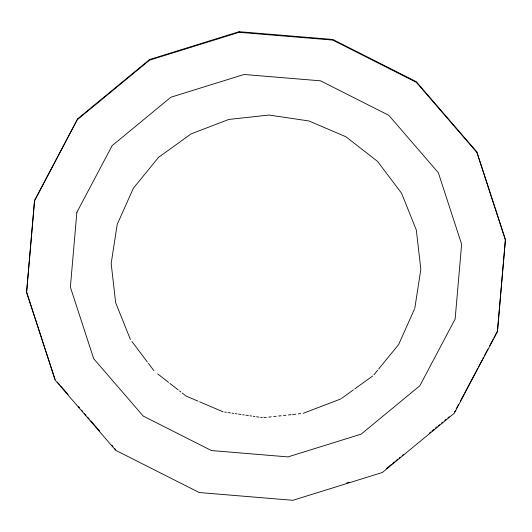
<?xml version="1.0" encoding="UTF-8"?>
<svg xmlns="http://www.w3.org/2000/svg" width="532" height="532" viewBox="0 0 532 532"><rect width="100%" height="100%" fill="white"/><g stroke="black" fill="none" stroke-linecap="round" stroke-linejoin="round"><path stroke-width="0.8" d="M77.719 119.394L149.559 60.163L239.127 32.312L332.786 40.086L416.277 82.3L476.891 152.531L505.4 240.078L497.46 331.622L454.281 413.224L382.442 472.456L292.873 500.306L199.214 492.532L115.717 450.318L55.109 380.087L26.6 292.534L34.54 200.996L77.719 118.776L149.559 59.544L239.127 31.694L332.786 39.468L416.283 81.682L476.891 151.913L505.4 239.467L497.46 331.004L493.989 337.561M239.127 32.312L239.127 31.694M414.794 308.374L420.839 269.305L416.323 230.037L401.574 193.242L377.58 161.435L345.98 136.784L308.932 120.957L268.959 115.045L228.787 119.447L191.141 133.865L158.603 157.312L133.386 188.188L117.206 224.398L111.161 263.473L115.67 302.741L130.426 339.529M414.455 309.132L398.614 344.583L378.644 369.035M77.719 118.776L34.54 200.378L26.6 291.922L55.109 379.469M454.667 411.874L455.439 410.418M456.21 408.962L458.524 404.593M460.453 400.948L463.924 394.392M464.689 392.935L477.803 368.164M478.567 366.708L483.581 357.238M484.353 355.775L487.824 349.218M489.753 345.581L493.217 339.024M373.916 374.821L377.594 370.319M386.259 468.692L391.339 464.502M392.616 463.452L394.518 461.882M395.795 460.832L397.703 459.256M398.973 458.212L400.244 457.161M402.152 455.592L403.422 454.541M429.49 433.048L430.76 432.004M432.031 430.953L433.939 429.377M435.209 428.333L437.118 426.757M438.388 425.713L439.658 424.662M441.567 423.093L442.837 422.042M444.745 420.466L446.016 419.422M447.924 417.846L449.194 416.802M341.517 398.435L353.467 389.823M354.797 388.865L372.726 375.944M303.213 413.324L340.852 398.914M346.771 482.93L349.152 482.192M263.859 417.64L266.319 417.367M268.78 417.101L271.24 416.829M273.694 416.563L276.155 416.29M278.615 416.024L281.076 415.751M283.536 415.485L285.997 415.213M288.457 414.947L290.918 414.674M292.553 414.495L295.832 414.135M298.292 413.863L300.753 413.597M224.697 412.061L226.326 412.3M227.955 412.539L230.409 412.905M232.038 413.145L233.668 413.384M235.304 413.623L236.933 413.869M238.562 414.109L241.009 414.468M242.645 414.714L244.274 414.953M245.904 415.193L248.351 415.558M249.987 415.798L251.616 416.037M253.245 416.283L254.881 416.523M256.51 416.762L258.958 417.128M260.594 417.367L262.223 417.607M198.11 401.161L186.014 395.994L182.143 392.975M199.626 401.806L223.061 411.815M157.645 373.856L168.604 382.408M169.894 383.412L178.28 389.956M179.57 390.96L180.86 391.971M57.276 381.976L59.438 384.483M60.522 385.74L68.096 394.518M78.377 406.435L79.461 407.685M81.629 410.192L82.713 411.449M84.335 413.331L85.958 415.213M87.581 417.095L89.203 418.97M90.826 420.852L99.484 430.887M111.933 445.311L113.017 446.561M114.639 448.443L115.723 449.7M131.923 341.517L147.417 362.059M148.421 363.389L153.921 370.678M76.861 212.321L70.377 287.12L93.672 358.668L143.201 416.051L211.423 450.551L287.958 456.902L361.148 434.145L419.854 385.747L455.139 319.067L461.63 244.261L438.335 172.714L388.806 115.331L320.577 80.831L244.042 74.48L170.852 97.236L112.146 145.642L76.861 212.321"/></g></svg>
